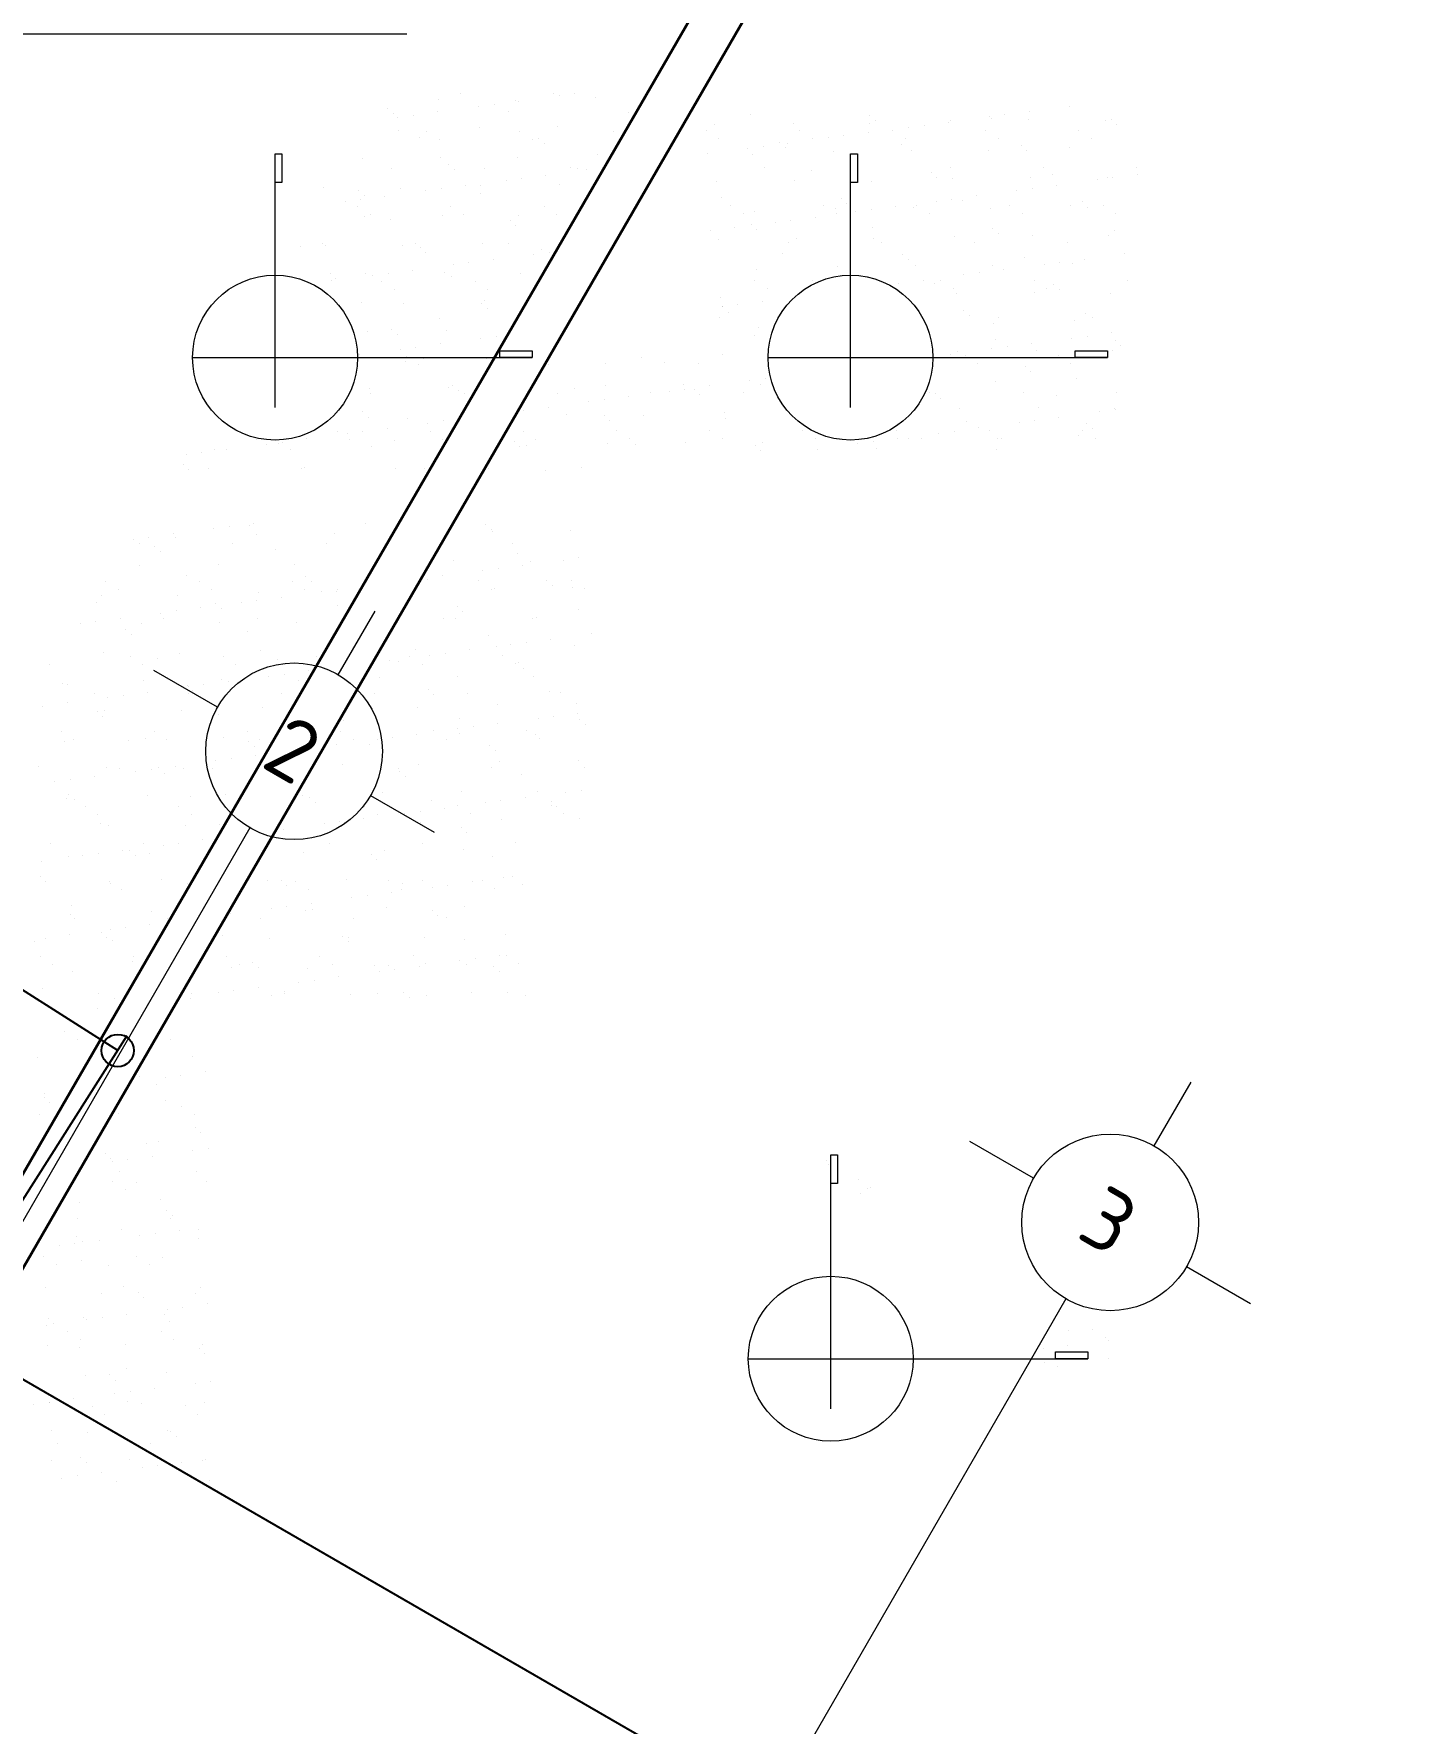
# Model space of a CAD drawing. Header units: millimetres. Extents: x 255 to 764, y 60 to 269.
# Drawn here: x 705.56 to 728.68, y 199.54 to 228.23 of the extents above; entities that cross this region are included whole.
import ezdxf
from ezdxf.enums import TextEntityAlignment as Align

# ---------------------------------------------------------------- set-up
doc = ezdxf.new("R2010")
doc.units = ezdxf.units.MM
doc.linetypes.add('ACAD_ISO10W100', pattern=[18, 12, -3, 0, -3])
for name, color, linetype, lineweight in [('ARBOLES A', 1, 'Continuous', 9), ('CANCHAS', 1, 'Continuous', 9), ('EJES', 2, 'ACAD_ISO10W100', 20), ('FACHADA 04', 3, 'Continuous', 30), ('mobiliario', 1, 'Continuous', 0)]:
    doc.layers.add(name, color=color, linetype=linetype, lineweight=lineweight)
doc.styles.add('style3', font='isocpeur.ttf')
doc.dimstyles.get("Standard").update_dxf_attribs({"dimtxt": 1.5, "dimasz": 0.25, "dimexe": 0.2, "dimexo": 0.25, "dimgap": 0.1, "dimtad": 0, "dimtih": 1, "dimtoh": 1, "dimdec": 4, "dimzin": 0, "dimdsep": 46, "dimtxsty": 'Standard', "dimblk": 'ORIGIN', "dimcen": 0.2, "dimclrd": 1, "dimclre": 2, "dimclrt": 3, "dimadec": 0, "dimazin": 0, "dimtfac": 1, "dimtdec": 4, "dimtofl": 0, "dimtmove": 0, "dimatfit": 3, "dimldrblk": 'ORIGIN', "dimfxl": 1, "dimtolj": 1, "dimtzin": 0, "dimarcsym": 0})

# ---------------------------------------------------------------- blocks, each defined once
blk = doc.blocks.new('_Origin')
at = {"color": 0, "linetype": 'ByBlock', "lineweight": -2}
blk.add_line((0, 0), (-1, 0), dxfattribs=at)
blk.add_circle((0, 0), 0.5, dxfattribs=at)
blk = doc.blocks.new('*D31')
at = {"layer": 'ARBOLES A', "color": 2, "lineweight": -2}
for p, q in [((723.119, 240.104), (712.91, 245.997)), ((704.646, 208.108), (694.438, 214.002))]:
    blk.add_line(p, q, dxfattribs=at)
at = {"layer": 'ARBOLES A', "color": 1, "lineweight": -2}
for p, q in [((712.895, 245.371), (704.367, 230.6)), ((694.973, 214.328), (703.501, 229.1))]:
    blk.add_line(p, q, dxfattribs=at)
at = {"layer": 'Defpoints', "color": 0}
for p in [(713.17, 245.847), (723.335, 239.979), (704.863, 207.983)]:
    blk.add_point(p, dxfattribs=at)
at = {"layer": 'ARBOLES A', "color": 1, "lineweight": -2, "xscale": 0.55, "yscale": 0.55, "zscale": 0.55}
for p, rotation in [((713.17, 245.847), 59.99999999999991), ((694.698, 213.852), 239.9999999999999)]:
    blk.add_blockref('_Origin', p, dxfattribs=dict(at, rotation=rotation))
at = {"layer": 'ARBOLES A', "color": 3, "insert": (703.934, 229.85), "char_height": 0.5, "attachment_point": 5}
blk.add_mtext('\\A1;37', dxfattribs=at)
blk = doc.blocks.new('*D13')
at = {"layer": 'ARBOLES A', "color": 2, "lineweight": -2}
for p, q in [((704.334, 206.268), (704.359, 206.311)), ((732.042, 190.259), (732.067, 190.302))]:
    blk.add_line(p, q, dxfattribs=at)
at = {"layer": 'ARBOLES A', "color": 1, "lineweight": -2}
for p, q in [((704.685, 205.776), (716.765, 198.797)), ((731.441, 190.318), (719.361, 197.297))]:
    blk.add_line(p, q, dxfattribs=at)
at = {"layer": 'Defpoints', "color": 0}
for p in [(704.209, 206.051), (731.917, 190.043), (731.917, 190.043)]:
    blk.add_point(p, dxfattribs=at)
at = {"layer": 'ARBOLES A', "color": 1, "lineweight": -2, "xscale": 0.55, "yscale": 0.55, "zscale": 0.55}
for p, rotation in [((704.209, 206.051), 149.9820950694856), ((731.917, 190.043), 329.9820950694855)]:
    blk.add_blockref('_Origin', p, dxfattribs=dict(at, rotation=rotation))
at = {"layer": 'ARBOLES A', "color": 3, "insert": (718.063, 198.047), "char_height": 0.5, "attachment_point": 5}
blk.add_mtext('\\A1;32.00', dxfattribs=at)
blk = doc.blocks.new('Boln')
at = {"color": 5}
for p, q in [((0, 1.7), (0, 2.2)), ((-0.6, 1.1), (-1.1, 1.1)), ((0.6, 1.1), (1.1, 1.1))]:
    blk.add_line(p, q, dxfattribs=at)
blk.add_line((0, 0.5), (0, 0))
blk.add_circle((0, 1.1), 0.6)
at = {"color": 9, "style": 'style3'}
blk.add_attdef('A', text='', height=0.42, dxfattribs=at).set_placement((-0.014, 0.896), align=Align.CENTER)
blk = doc.blocks.new('*D30')
at = {"layer": 'ARBOLES A', "color": 2, "lineweight": -2}
for p, q in [((695.203, 209.23), (699.546, 216.053)), ((702.802, 204.392), (707.145, 211.215))]:
    blk.add_line(p, q, dxfattribs=at)
at = {"layer": 'ARBOLES A', "color": 1, "lineweight": -2}
for p, q in [((699.849, 215.504), (702.059, 214.097)), ((706.52, 211.257), (704.309, 212.664))]:
    blk.add_line(p, q, dxfattribs=at)
at = {"layer": 'Defpoints', "color": 0}
for p in [(706.984, 210.962), (695.068, 209.019), (702.668, 204.182)]:
    blk.add_point(p, dxfattribs=at)
at = {"layer": 'ARBOLES A', "color": 1, "lineweight": -2, "xscale": 0.55, "yscale": 0.55, "zscale": 0.55}
for p, rotation in [((699.385, 215.799), 147.5187351987987), ((706.984, 210.962), 327.5187351987987)]:
    blk.add_blockref('_Origin', p, dxfattribs=dict(at, rotation=rotation))
at = {"layer": 'ARBOLES A', "color": 3, "insert": (703.184, 213.381), "char_height": 0.5, "attachment_point": 5}
blk.add_mtext('\\A1;9.01', dxfattribs=at)

msp = doc.modelspace()

# ---------------------------------------------------------------- linework, layer by layer
at = {"layer": 'ARBOLES A', "lineweight": 0}
for p, q in [((711.565, 226.96), (711.565, 226.96)), ((712.432, 227.108), (712.432, 227.108)), ((712.806, 227.216), (712.806, 227.216)), ((713.109, 226.994), (713.109, 226.994)), ((713.374, 227.029), (713.374, 227.029)), ((713.732, 227.102), (713.732, 227.102)), ((713.787, 227.083), (713.787, 227.083)), ((714.388, 227.219), (714.388, 227.219)), ((714.477, 227.174), (714.477, 227.174)), ((714.741, 227.209), (714.741, 227.209)), ((715.104, 227.151), (715.104, 227.151)), ((723.15, 227), (723.15, 227)), ((711.658, 226.874), (711.658, 226.874)), ((711.742, 226.814), (711.742, 226.814)), ((712.006, 226.849), (712.006, 226.849)), ((712.419, 226.903), (712.419, 226.903)), ((713.627, 226.915), (713.627, 226.915)), ((715.66, 226.898), (715.66, 226.898)), ((717.12, 226.692), (717.12, 226.692)), ((717.723, 226.853), (717.723, 226.853)), ((718.45, 226.709), (718.45, 226.709)), ((719.75, 226.703), (719.75, 226.703)), ((719.755, 226.835), (719.755, 226.835)), ((719.849, 226.75), (719.849, 226.75)), ((720.679, 226.675), (720.679, 226.675)), ((721.092, 226.73), (721.092, 226.73)), ((721.122, 226.752), (721.122, 226.752)), ((721.782, 226.82), (721.782, 226.82)), ((721.818, 226.791), (721.818, 226.791)), ((722.047, 226.855), (722.047, 226.855)), ((722.451, 226.769), (722.451, 226.769)), ((722.46, 226.91), (722.46, 226.91)), ((723.751, 226.763), (723.751, 226.763)), ((723.851, 226.773), (723.851, 226.773)), ((723.945, 226.687), (723.945, 226.687)), ((711.747, 226.582), (711.747, 226.582)), ((712.1, 226.469), (712.1, 226.469)), ((712.231, 226.571), (712.231, 226.571)), ((712.445, 226.435), (712.445, 226.435)), ((713.119, 226.632), (713.119, 226.632)), ((713.813, 226.574), (713.813, 226.574)), ((714.027, 226.438), (714.027, 226.438)), ((714.133, 226.452), (714.133, 226.452)), ((714.227, 226.366), (714.227, 226.366)), ((714.449, 226.649), (714.449, 226.649)), ((715.395, 226.577), (715.395, 226.577)), ((716.977, 226.58), (716.977, 226.58)), ((717.191, 226.443), (717.191, 226.443)), ((718.228, 226.39), (718.228, 226.39)), ((718.357, 226.369), (718.357, 226.369)), ((718.559, 226.583), (718.559, 226.583)), ((718.773, 226.446), (718.773, 226.446)), ((719.047, 226.46), (719.047, 226.46)), ((719.312, 226.495), (719.312, 226.495)), ((719.725, 226.55), (719.725, 226.55)), ((720.141, 226.586), (720.141, 226.586)), ((720.355, 226.449), (720.355, 226.449)), ((720.415, 226.64), (720.415, 226.64)), ((721.723, 226.589), (721.723, 226.589)), ((721.937, 226.452), (721.937, 226.452)), ((723.305, 226.591), (723.305, 226.591)), ((723.519, 226.455), (723.519, 226.455)), ((711.135, 226.112), (711.135, 226.112)), ((712.464, 226.129), (712.464, 226.129)), ((713.764, 226.123), (713.764, 226.123)), ((715.136, 226.172), (715.136, 226.172)), ((716.99, 226.189), (716.99, 226.189)), ((717.68, 226.28), (717.68, 226.28)), ((717.765, 226.183), (717.765, 226.183)), ((717.944, 226.315), (717.944, 226.315)), ((718.322, 226.304), (718.322, 226.304)), ((719.137, 226.233), (719.137, 226.233)), ((720.291, 226.345), (720.291, 226.345)), ((720.467, 226.249), (720.467, 226.249)), ((721.766, 226.243), (721.766, 226.243)), ((722.324, 226.327), (722.324, 226.327)), ((722.417, 226.241), (722.417, 226.241)), ((723.138, 226.293), (723.138, 226.293)), ((711.634, 225.941), (711.634, 225.941)), ((712.606, 226.006), (712.606, 226.006)), ((712.699, 225.92), (712.699, 225.92)), ((713.216, 225.944), (713.216, 225.944)), ((714.255, 225.829), (714.255, 225.829)), ((714.669, 225.961), (714.669, 225.961)), ((714.798, 225.946), (714.798, 225.946)), ((714.945, 225.92), (714.945, 225.92)), ((715.209, 225.955), (715.209, 225.955)), ((717.962, 225.952), (717.962, 225.952)), ((718.764, 225.899), (718.764, 225.899)), ((719.544, 225.955), (719.544, 225.955)), ((720.797, 225.881), (720.797, 225.881)), ((720.89, 225.796), (720.89, 225.796)), ((721.126, 225.958), (721.126, 225.958)), ((722.483, 225.79), (722.483, 225.79)), ((722.708, 225.961), (722.708, 225.961)), ((722.859, 225.836), (722.859, 225.836)), ((724.29, 225.964), (724.29, 225.964)), ((724.295, 225.836), (724.295, 225.836)), ((710.48, 225.61), (710.48, 225.61)), ((711.079, 225.56), (711.079, 225.56)), ((711.779, 225.603), (711.779, 225.603)), ((712.21, 225.56), (712.21, 225.56)), ((712.475, 225.595), (712.475, 225.595)), ((712.888, 225.649), (712.888, 225.649)), ((713.141, 225.515), (713.141, 225.515)), ((713.151, 225.653), (713.151, 225.653)), ((713.578, 225.74), (713.578, 225.74)), ((713.842, 225.775), (713.842, 225.775)), ((714.481, 225.67), (714.481, 225.67)), ((717.152, 225.713), (717.152, 225.713)), ((718.482, 225.73), (718.482, 225.73)), ((719.782, 225.724), (719.782, 225.724)), ((721.154, 225.773), (721.154, 225.773)), ((722.25, 225.567), (722.25, 225.567)), ((722.515, 225.602), (722.515, 225.602)), ((722.928, 225.656), (722.928, 225.656)), ((723.618, 225.747), (723.618, 225.747)), ((723.783, 225.784), (723.783, 225.784)), ((723.882, 225.782), (723.882, 225.782)), ((710.843, 225.38), (710.843, 225.38)), ((711.059, 225.296), (711.059, 225.296)), ((711.107, 225.415), (711.107, 225.415)), ((711.172, 225.474), (711.172, 225.474)), ((711.52, 225.469), (711.52, 225.469)), ((712.641, 225.299), (712.641, 225.299)), ((714.223, 225.302), (714.223, 225.302)), ((717.237, 225.453), (717.237, 225.453)), ((717.387, 225.308), (717.387, 225.308)), ((718.969, 225.311), (718.969, 225.311)), ((719.169, 225.254), (719.169, 225.254)), ((719.27, 225.436), (719.27, 225.436)), ((719.363, 225.35), (719.363, 225.35)), ((719.78, 225.242), (719.78, 225.242)), ((720.193, 225.296), (720.193, 225.296)), ((720.499, 225.271), (720.499, 225.271)), ((720.551, 225.314), (720.551, 225.314)), ((720.883, 225.387), (720.883, 225.387)), ((721.147, 225.422), (721.147, 225.422)), ((721.332, 225.391), (721.332, 225.391)), ((721.56, 225.476), (721.56, 225.476)), ((721.798, 225.264), (721.798, 225.264)), ((722.133, 225.317), (722.133, 225.317)), ((723.17, 225.314), (723.17, 225.314)), ((723.365, 225.373), (723.365, 225.373)), ((723.459, 225.287), (723.459, 225.287)), ((723.715, 225.319), (723.715, 225.319)), ((711.167, 225.133), (711.167, 225.133)), ((711.273, 225.16), (711.273, 225.16)), ((711.614, 225.07), (711.614, 225.07)), ((712.496, 225.15), (712.496, 225.15)), ((712.855, 225.163), (712.855, 225.163)), ((713.647, 225.052), (713.647, 225.052)), ((713.741, 224.966), (713.741, 224.966)), ((713.796, 225.144), (713.796, 225.144)), ((714.437, 225.166), (714.437, 225.166)), ((717.458, 224.936), (717.458, 224.936)), ((717.601, 225.171), (717.601, 225.171)), ((717.742, 224.99), (717.742, 224.99)), ((717.797, 225.204), (717.797, 225.204)), ((718.148, 225.027), (718.148, 225.027)), ((718.413, 225.061), (718.413, 225.061)), ((718.826, 225.116), (718.826, 225.116)), ((719.183, 225.174), (719.183, 225.174)), ((719.516, 225.207), (719.516, 225.207)), ((719.805, 224.945), (719.805, 224.945)), ((720.765, 225.177), (720.765, 225.177)), ((722.347, 225.18), (722.347, 225.18)), ((723.929, 225.183), (723.929, 225.183)), ((710.463, 224.666), (710.463, 224.666)), ((712.045, 224.669), (712.045, 224.669)), ((713.183, 224.674), (713.183, 224.674)), ((713.627, 224.671), (713.627, 224.671)), ((717.045, 224.881), (717.045, 224.881)), ((717.184, 224.734), (717.184, 224.734)), ((717.836, 224.904), (717.836, 224.904)), ((718.373, 224.68), (718.373, 224.68)), ((718.514, 224.751), (718.514, 224.751)), ((719.814, 224.745), (719.814, 224.745)), ((719.955, 224.683), (719.955, 224.683)), ((721.186, 224.794), (721.186, 224.794)), ((721.537, 224.686), (721.537, 224.686)), ((721.838, 224.927), (721.838, 224.927)), ((721.932, 224.841), (721.932, 224.841)), ((722.515, 224.811), (722.515, 224.811)), ((723.119, 224.689), (723.119, 224.689)), ((723.815, 224.805), (723.815, 224.805)), ((723.901, 224.882), (723.901, 224.882)), ((710.087, 224.624), (710.087, 224.624)), ((710.512, 224.631), (710.512, 224.631)), ((711.811, 224.625), (711.811, 224.625)), ((712.12, 224.606), (712.12, 224.606)), ((712.214, 224.52), (712.214, 224.52)), ((713.356, 224.396), (713.356, 224.396)), ((714.046, 224.487), (714.046, 224.487)), ((714.183, 224.561), (714.183, 224.561)), ((714.31, 224.521), (714.31, 224.521)), ((718.278, 224.499), (718.278, 224.499)), ((720.311, 224.481), (720.311, 224.481)), ((720.404, 224.396), (720.404, 224.396)), ((722.373, 224.437), (722.373, 224.437)), ((723.396, 224.402), (723.396, 224.402)), ((724.086, 224.493), (724.086, 224.493)), ((710.593, 224.16), (710.593, 224.16)), ((710.686, 224.075), (710.686, 224.075)), ((711.199, 224.155), (711.199, 224.155)), ((711.311, 224.127), (711.311, 224.127)), ((711.576, 224.161), (711.576, 224.161)), ((711.989, 224.216), (711.989, 224.216)), ((712.528, 224.172), (712.528, 224.172)), ((712.656, 224.115), (712.656, 224.115)), ((712.679, 224.307), (712.679, 224.307)), ((712.943, 224.341), (712.943, 224.341)), ((713.828, 224.165), (713.828, 224.165)), ((717.829, 224.225), (717.829, 224.225)), ((719.201, 224.275), (719.201, 224.275)), ((720.531, 224.292), (720.531, 224.292)), ((721.351, 224.133), (721.351, 224.133)), ((721.616, 224.168), (721.616, 224.168)), ((721.83, 224.286), (721.83, 224.286)), ((722.029, 224.222), (722.029, 224.222)), ((722.719, 224.313), (722.719, 224.313)), ((722.983, 224.348), (722.983, 224.348)), ((723.202, 224.335), (723.202, 224.335)), ((710.621, 224.036), (710.621, 224.036)), ((711.47, 224.024), (711.47, 224.024)), ((711.684, 223.888), (711.684, 223.888)), ((713.052, 224.027), (713.052, 224.027)), ((713.266, 223.891), (713.266, 223.891)), ((717.797, 224.036), (717.797, 224.036)), ((718.012, 223.899), (718.012, 223.899)), ((718.784, 224.036), (718.784, 224.036)), ((720.248, 223.988), (720.248, 223.988)), ((720.661, 224.042), (720.661, 224.042)), ((720.846, 223.991), (720.846, 223.991)), ((720.961, 224.042), (720.961, 224.042)), ((721.176, 223.905), (721.176, 223.905)), ((721.218, 223.816), (721.218, 223.816)), ((722.543, 224.044), (722.543, 224.044)), ((722.547, 223.833), (722.547, 223.833)), ((722.758, 223.908), (722.758, 223.908)), ((722.879, 223.973), (722.879, 223.973)), ((722.973, 223.887), (722.973, 223.887)), ((723.847, 223.826), (723.847, 223.826)), ((724.125, 224.047), (724.125, 224.047)), ((711.128, 223.67), (711.128, 223.67)), ((711.843, 223.646), (711.843, 223.646)), ((713.161, 223.652), (713.161, 223.652)), ((713.215, 223.695), (713.215, 223.695)), ((713.255, 223.566), (713.255, 223.566)), ((717.216, 223.755), (717.216, 223.755)), ((717.249, 223.593), (717.249, 223.593)), ((717.257, 223.59), (717.257, 223.59)), ((717.35, 223.504), (717.35, 223.504)), ((717.514, 223.628), (717.514, 223.628)), ((717.927, 223.682), (717.927, 223.682)), ((721.352, 223.527), (721.352, 223.527)), ((712.455, 223.397), (712.455, 223.397)), ((717.201, 223.405), (717.201, 223.405)), ((717.861, 223.247), (717.861, 223.247)), ((721.446, 223.442), (721.446, 223.442)), ((721.862, 223.307), (721.862, 223.307)), ((721.947, 223.414), (721.947, 223.414)), ((723.234, 223.356), (723.234, 223.356)), ((723.415, 223.482), (723.415, 223.482)), ((723.529, 223.417), (723.529, 223.417)), ((711.231, 223.176), (711.231, 223.176)), ((711.634, 223.206), (711.634, 223.206)), ((711.728, 223.12), (711.728, 223.12)), ((712.457, 222.962), (712.457, 222.962)), ((712.56, 223.193), (712.56, 223.193)), ((713.147, 223.053), (713.147, 223.053)), ((713.411, 223.088), (713.411, 223.088)), ((717.792, 223.099), (717.792, 223.099)), ((721.888, 223.037), (721.888, 223.037)), ((722.497, 222.969), (722.497, 222.969)), ((723.187, 223.059), (723.187, 223.059)), ((723.452, 223.094), (723.452, 223.094)), ((723.865, 223.149), (723.865, 223.149)), ((723.92, 223.019), (723.92, 223.019)), ((724.014, 222.933), (724.014, 222.933)), ((711.089, 222.782), (711.089, 222.782)), ((711.78, 222.873), (711.78, 222.873)), ((711.875, 222.667), (711.875, 222.667)), ((711.88, 222.752), (711.88, 222.752)), ((712.044, 222.908), (712.044, 222.908)), ((712.17, 222.715), (712.17, 222.715)), ((713.247, 222.716), (713.247, 222.716)), ((715.876, 222.727), (715.876, 222.727)), ((716.265, 222.653), (716.265, 222.653)), ((717.248, 222.777), (717.248, 222.777)), ((721.13, 222.789), (721.13, 222.789)), ((721.25, 222.837), (721.25, 222.837)), ((721.372, 222.769), (721.372, 222.769)), ((721.82, 222.879), (721.82, 222.879)), ((722.084, 222.914), (722.084, 222.914)), ((722.579, 222.854), (722.579, 222.854)), ((722.954, 222.772), (722.954, 222.772)), ((723.168, 222.636), (723.168, 222.636)), ((723.879, 222.847), (723.879, 222.847)), ((712.094, 222.616), (712.094, 222.616)), ((714.296, 222.612), (714.296, 222.612)), ((715.258, 222.621), (715.258, 222.621)), ((716.84, 222.624), (716.84, 222.624)), ((717.982, 222.374), (717.982, 222.374)), ((721.586, 222.633), (721.586, 222.633)), ((722.393, 222.573), (722.393, 222.573)), ((722.487, 222.487), (722.487, 222.487)), ((723.266, 222.377), (723.266, 222.377)), ((711.263, 222.197), (711.263, 222.197)), ((711.283, 222.122), (711.283, 222.122)), ((712.592, 222.214), (712.592, 222.214)), ((712.675, 222.252), (712.675, 222.252)), ((712.769, 222.166), (712.769, 222.166)), ((712.865, 222.124), (712.865, 222.124)), ((714.447, 222.127), (714.447, 222.127)), ((714.738, 222.207), (714.738, 222.207)), ((715.264, 222.257), (715.264, 222.257)), ((715.66, 222.069), (715.66, 222.069)), ((716.029, 222.13), (716.029, 222.13)), ((716.35, 222.159), (716.35, 222.159)), ((716.594, 222.274), (716.594, 222.274)), ((716.615, 222.194), (716.615, 222.194)), ((716.771, 222.19), (716.771, 222.19)), ((716.864, 222.104), (716.864, 222.104)), ((717.028, 222.249), (717.028, 222.249)), ((717.611, 222.133), (717.611, 222.133)), ((717.718, 222.339), (717.718, 222.339)), ((717.893, 222.268), (717.893, 222.268)), ((720.775, 222.139), (720.775, 222.139)), ((720.866, 222.127), (720.866, 222.127)), ((721.894, 222.328), (721.894, 222.328)), ((722.357, 222.142), (722.357, 222.142)), ((722.929, 222.082), (722.929, 222.082)), ((723.939, 222.145), (723.939, 222.145)), ((711.148, 221.806), (711.148, 221.806)), ((713.88, 221.834), (713.88, 221.834)), ((714.293, 221.889), (714.293, 221.889)), ((714.983, 221.979), (714.983, 221.979)), ((715.247, 222.014), (715.247, 222.014)), ((717.28, 221.798), (717.28, 221.798)), ((720.96, 222.042), (720.96, 222.042)), ((721.282, 221.858), (721.282, 221.858)), ((722.612, 221.875), (722.612, 221.875)), ((723.656, 221.806), (723.656, 221.806)), ((723.911, 221.869), (723.911, 221.869)), ((723.92, 221.841), (723.92, 221.841)), ((710.608, 221.694), (710.608, 221.694)), ((711.242, 221.72), (711.242, 221.72)), ((711.558, 221.528), (711.558, 221.528)), ((711.907, 221.688), (711.907, 221.688)), ((712.248, 221.619), (712.248, 221.619)), ((712.512, 221.654), (712.512, 221.654)), ((714.609, 221.755), (714.609, 221.755)), ((715.244, 221.744), (715.244, 221.744)), ((715.337, 221.658), (715.337, 221.658)), ((715.454, 221.486), (715.454, 221.486)), ((715.908, 221.748), (715.908, 221.748)), ((717.036, 221.489), (717.036, 221.489)), ((717.306, 221.699), (717.306, 221.699)), ((718.618, 221.492), (718.618, 221.492)), ((720.2, 221.495), (720.2, 221.495)), ((721.402, 221.637), (721.402, 221.637)), ((721.598, 221.535), (721.598, 221.535)), ((721.782, 221.497), (721.782, 221.497)), ((722.288, 221.626), (722.288, 221.626)), ((722.553, 221.661), (722.553, 221.661)), ((722.966, 221.715), (722.966, 221.715)), ((723.364, 221.5), (723.364, 221.5)), ((723.434, 221.619), (723.434, 221.619)), ((723.528, 221.533), (723.528, 221.533)), ((709.34, 221.338), (709.34, 221.338)), ((709.513, 221.259), (709.513, 221.259)), ((709.715, 221.275), (709.715, 221.275)), ((709.777, 221.294), (709.777, 221.294)), ((710.19, 221.348), (710.19, 221.348)), ((710.708, 221.477), (710.708, 221.477)), ((710.88, 221.439), (710.88, 221.439)), ((710.922, 221.341), (710.922, 221.341)), ((711.145, 221.474), (711.145, 221.474)), ((711.295, 221.218), (711.295, 221.218)), ((711.684, 221.315), (711.684, 221.315)), ((712.29, 221.48), (712.29, 221.48)), ((712.504, 221.344), (712.504, 221.344)), ((713.716, 221.298), (713.716, 221.298)), ((713.81, 221.212), (713.81, 221.212)), ((713.872, 221.483), (713.872, 221.483)), ((713.924, 221.229), (713.924, 221.229)), ((714.086, 221.347), (714.086, 221.347)), ((715.296, 221.278), (715.296, 221.278)), ((715.668, 221.349), (715.668, 221.349)), ((715.779, 221.253), (715.779, 221.253)), ((716.626, 221.295), (716.626, 221.295)), ((717.25, 221.352), (717.25, 221.352)), ((717.812, 221.236), (717.812, 221.236)), ((717.925, 221.289), (717.925, 221.289)), ((718.832, 221.355), (718.832, 221.355)), ((719.553, 221.266), (719.553, 221.266)), ((719.818, 221.301), (719.818, 221.301)), ((720.231, 221.355), (720.231, 221.355)), ((720.414, 221.358), (720.414, 221.358)), ((720.627, 221.355), (720.627, 221.355)), ((720.921, 221.446), (720.921, 221.446)), ((721.185, 221.481), (721.185, 221.481)), ((721.926, 221.349), (721.926, 221.349)), ((721.996, 221.361), (721.996, 221.361)), ((723.298, 221.399), (723.298, 221.399)), ((723.578, 221.364), (723.578, 221.364)), ((708.094, 220.915), (708.094, 220.915)), ((708.146, 221.079), (708.146, 221.079)), ((708.41, 221.114), (708.41, 221.114)), ((708.623, 221.175), (708.623, 221.175)), ((708.823, 221.168), (708.823, 221.168)), ((709.922, 221.169), (709.922, 221.169)), ((717.906, 221.15), (717.906, 221.15)), ((718.863, 221.175), (718.863, 221.175)), ((719.875, 221.191), (719.875, 221.191)), ((721.907, 221.173), (721.907, 221.173)), ((708.188, 220.829), (708.188, 220.829)), ((708.53, 220.844), (708.53, 220.844)), ((710.112, 220.847), (710.112, 220.847)), ((710.157, 220.87), (710.157, 220.87)), ((711.694, 220.849), (711.694, 220.849)), ((712.189, 220.852), (712.189, 220.852)), ((713.275, 220.852), (713.275, 220.852)), ((714.252, 220.807), (714.252, 220.807)), ((714.857, 220.855), (714.857, 220.855)), ((708.614, 219.826), (708.614, 219.826)), ((708.878, 219.86), (708.878, 219.86)), ((709.229, 219.875), (709.229, 219.875)), ((709.291, 219.915), (709.291, 219.915)), ((711.198, 219.916), (711.198, 219.916)), ((713.231, 219.898), (713.231, 219.898)), ((713.324, 219.812), (713.324, 219.812)), ((713.343, 219.78), (713.343, 219.78)), ((714.673, 219.797), (714.673, 219.797)), ((707.247, 219.646), (707.247, 219.646)), ((707.358, 219.569), (707.358, 219.569)), ((707.511, 219.68), (707.511, 219.68)), ((707.608, 219.515), (707.608, 219.515)), ((707.924, 219.735), (707.924, 219.735)), ((707.97, 219.67), (707.97, 219.67)), ((708.94, 219.572), (708.94, 219.572)), ((709.342, 219.72), (709.342, 219.72)), ((710.522, 219.575), (710.522, 219.575)), ((710.672, 219.737), (710.672, 219.737)), ((713.686, 219.58), (713.686, 219.58)), ((707.357, 219.2), (707.357, 219.2)), ((707.702, 219.429), (707.702, 219.429)), ((708.687, 219.217), (708.687, 219.217)), ((709.671, 219.47), (709.671, 219.47)), ((709.986, 219.211), (709.986, 219.211)), ((711.359, 219.26), (711.359, 219.26)), ((712.688, 219.277), (712.688, 219.277)), ((713.766, 219.407), (713.766, 219.407)), ((713.862, 219.201), (713.862, 219.201)), ((713.988, 219.271), (713.988, 219.271)), ((714.552, 219.292), (714.552, 219.292)), ((714.816, 219.327), (714.816, 219.327)), ((706.783, 218.924), (706.783, 218.924)), ((708.144, 219.024), (708.144, 219.024)), ((708.365, 218.927), (708.365, 218.927)), ((709.947, 218.93), (709.947, 218.93)), ((710.176, 219.006), (710.176, 219.006)), ((710.27, 218.921), (710.27, 218.921)), ((712.239, 218.961), (712.239, 218.961)), ((712.495, 219.021), (712.495, 219.021)), ((713.111, 218.936), (713.111, 218.936)), ((713.185, 219.112), (713.185, 219.112)), ((713.449, 219.147), (713.449, 219.147)), ((714.272, 218.944), (714.272, 218.944)), ((714.693, 218.939), (714.693, 218.939)), ((706.702, 218.698), (706.702, 218.698)), ((706.997, 218.788), (706.997, 218.788)), ((708.002, 218.691), (708.002, 218.691)), ((708.579, 218.791), (708.579, 218.791)), ((709.374, 218.741), (709.374, 218.741)), ((709.76, 218.661), (709.76, 218.661)), ((710.161, 218.794), (710.161, 218.794)), ((710.45, 218.752), (710.45, 218.752)), ((710.704, 218.758), (710.704, 218.758)), ((710.714, 218.787), (710.714, 218.787)), ((711.127, 218.841), (711.127, 218.841)), ((713.325, 218.799), (713.325, 218.799)), ((713.375, 218.801), (713.375, 218.801)), ((714.365, 218.858), (714.365, 218.858)), ((714.705, 218.818), (714.705, 218.818)), ((714.907, 218.802), (714.907, 218.802)), ((706.616, 218.578), (706.616, 218.578)), ((707.715, 218.392), (707.715, 218.392)), ((707.979, 218.427), (707.979, 218.427)), ((708.392, 218.481), (708.392, 218.481)), ((708.649, 218.561), (708.649, 218.561)), ((708.743, 218.475), (708.743, 218.475)), ((709.082, 218.572), (709.082, 218.572)), ((709.347, 218.607), (709.347, 218.607)), ((710.712, 218.516), (710.712, 218.516)), ((712.745, 218.498), (712.745, 218.498)), ((712.838, 218.412), (712.838, 218.412)), ((714.807, 218.453), (714.807, 218.453)), ((706.348, 218.212), (706.348, 218.212)), ((706.612, 218.247), (706.612, 218.247)), ((707.025, 218.301), (707.025, 218.301)), ((707.122, 218.115), (707.122, 218.115)), ((707.389, 218.221), (707.389, 218.221)), ((707.768, 218.297), (707.768, 218.297)), ((708.719, 218.238), (708.719, 218.238)), ((709.185, 218.07), (709.185, 218.07)), ((709.35, 218.3), (709.35, 218.3)), ((710.018, 218.232), (710.018, 218.232)), ((712.514, 218.305), (712.514, 218.305)), ((712.72, 218.299), (712.72, 218.299)), ((714.02, 218.292), (714.02, 218.292)), ((714.096, 218.308), (714.096, 218.308)), ((707.216, 218.029), (707.216, 218.029)), ((709.406, 217.762), (709.406, 217.762)), ((712.035, 217.773), (712.035, 217.773)), ((712.963, 217.768), (712.963, 217.768)), ((713.28, 218.007), (713.28, 218.007)), ((713.407, 217.822), (713.407, 217.822)), ((713.653, 217.858), (713.653, 217.858)), ((713.917, 217.893), (713.917, 217.893)), ((714.33, 217.948), (714.33, 217.948)), ((714.737, 217.839), (714.737, 217.839)), ((715.02, 218.038), (715.02, 218.038)), ((705.825, 217.513), (705.825, 217.513)), ((706.734, 217.719), (706.734, 217.719)), ((707.193, 217.652), (707.193, 217.652)), ((707.407, 217.516), (707.407, 217.516)), ((707.658, 217.624), (707.658, 217.624)), ((708.034, 217.713), (708.034, 217.713)), ((708.775, 217.655), (708.775, 217.655)), ((708.989, 217.519), (708.989, 217.519)), ((709.69, 217.606), (709.69, 217.606)), ((709.784, 217.521), (709.784, 217.521)), ((710.357, 217.658), (710.357, 217.658)), ((711.596, 217.588), (711.596, 217.588)), ((711.753, 217.561), (711.753, 217.561)), ((711.939, 217.661), (711.939, 217.661)), ((712.153, 217.525), (712.153, 217.525)), ((712.286, 217.678), (712.286, 217.678)), ((712.55, 217.713), (712.55, 217.713)), ((713.521, 217.664), (713.521, 217.664)), ((713.735, 217.527), (713.735, 217.527)), ((713.786, 217.544), (713.786, 217.544)), ((706.049, 217.193), (706.049, 217.193)), ((707.421, 217.243), (707.421, 217.243)), ((708.751, 217.26), (708.751, 217.26)), ((708.861, 217.228), (708.861, 217.228)), ((709.551, 217.318), (709.551, 217.318)), ((709.815, 217.353), (709.815, 217.353)), ((710.05, 217.253), (710.05, 217.253)), ((710.228, 217.408), (710.228, 217.408)), ((711.423, 217.303), (711.423, 217.303)), ((712.752, 217.32), (712.752, 217.32)), ((713.879, 217.458), (713.879, 217.458)), ((714.052, 217.313), (714.052, 217.313)), ((706.131, 217.178), (706.131, 217.178)), ((706.596, 217.022), (706.596, 217.022)), ((706.816, 216.958), (706.816, 216.958)), ((707.08, 216.993), (707.08, 216.993)), ((707.493, 217.047), (707.493, 217.047)), ((708.163, 217.161), (708.163, 217.161)), ((708.178, 217.025), (708.178, 217.025)), ((708.183, 217.138), (708.183, 217.138)), ((708.257, 217.075), (708.257, 217.075)), ((708.448, 217.173), (708.448, 217.173)), ((709.76, 217.027), (709.76, 217.027)), ((711.342, 217.03), (711.342, 217.03)), ((712.259, 217.098), (712.259, 217.098)), ((712.352, 217.012), (712.352, 217.012)), ((712.924, 217.033), (712.924, 217.033)), ((714.321, 217.053), (714.321, 217.053)), ((714.506, 217.036), (714.506, 217.036)), ((705.713, 216.813), (705.713, 216.813)), ((706.126, 216.867), (706.126, 216.867)), ((706.636, 216.715), (706.636, 216.715)), ((706.73, 216.629), (706.73, 216.629)), ((706.766, 216.74), (706.766, 216.74)), ((708.066, 216.734), (708.066, 216.734)), ((708.699, 216.67), (708.699, 216.67)), ((709.438, 216.783), (709.438, 216.783)), ((712.067, 216.794), (712.067, 216.794)), ((713.439, 216.843), (713.439, 216.843)), ((714.386, 216.64), (714.386, 216.64)), ((714.769, 216.86), (714.769, 216.86)), ((714.799, 216.694), (714.799, 216.694)), ((706.021, 216.377), (706.021, 216.377)), ((707.603, 216.38), (707.603, 216.38)), ((709.185, 216.383), (709.185, 216.383)), ((710.767, 216.386), (710.767, 216.386)), ((710.825, 216.567), (710.825, 216.567)), ((711.455, 216.324), (711.455, 216.324)), ((712.064, 216.334), (712.064, 216.334)), ((712.349, 216.389), (712.349, 216.389)), ((712.754, 216.425), (712.754, 216.425)), ((712.784, 216.341), (712.784, 216.341)), ((712.794, 216.607), (712.794, 216.607)), ((713.018, 216.46), (713.018, 216.46)), ((713.431, 216.514), (713.431, 216.514)), ((713.931, 216.392), (713.931, 216.392)), ((714.084, 216.335), (714.084, 216.335)), ((714.121, 216.605), (714.121, 216.605)), ((714.827, 216.59), (714.827, 216.59)), ((714.921, 216.504), (714.921, 216.504)), ((706.081, 216.214), (706.081, 216.214)), ((706.235, 216.241), (706.235, 216.241)), ((707.172, 216.224), (707.172, 216.224)), ((707.453, 216.264), (707.453, 216.264)), ((707.817, 216.244), (707.817, 216.244)), ((708.783, 216.281), (708.783, 216.281)), ((709.205, 216.206), (709.205, 216.206)), ((709.298, 216.121), (709.298, 216.121)), ((709.399, 216.247), (709.399, 216.247)), ((710.697, 216.154), (710.697, 216.154)), ((710.981, 216.25), (710.981, 216.25)), ((711.267, 216.162), (711.267, 216.162)), ((711.387, 216.245), (711.387, 216.245)), ((711.651, 216.28), (711.651, 216.28)), ((712.563, 216.252), (712.563, 216.252)), ((713.3, 216.144), (713.3, 216.144)), ((713.394, 216.058), (713.394, 216.058)), ((714.145, 216.255), (714.145, 216.255)), ((705.645, 215.778), (705.645, 215.778)), ((706.798, 215.761), (706.798, 215.761)), ((707.007, 215.75), (707.007, 215.75)), ((707.677, 215.761), (707.677, 215.761)), ((707.962, 215.794), (707.962, 215.794)), ((708.098, 215.755), (708.098, 215.755)), ((708.589, 215.753), (708.589, 215.753)), ((708.652, 215.885), (708.652, 215.885)), ((708.916, 215.92), (708.916, 215.92)), ((709.329, 215.974), (709.329, 215.974)), ((710.8, 215.821), (710.8, 215.821)), ((711.753, 215.758), (711.753, 215.758)), ((712.099, 215.815), (712.099, 215.815)), ((713.335, 215.761), (713.335, 215.761)), ((713.471, 215.865), (713.471, 215.865)), ((714.801, 215.882), (714.801, 215.882)), ((714.917, 215.764), (714.917, 215.764)), ((705.917, 215.525), (705.917, 215.525)), ((706.181, 215.559), (706.181, 215.559)), ((706.594, 215.614), (706.594, 215.614)), ((707.284, 215.705), (707.284, 215.705)), ((707.549, 215.739), (707.549, 215.739)), ((707.771, 215.675), (707.771, 215.675)), ((711.773, 215.698), (711.773, 215.698)), ((711.866, 215.612), (711.866, 215.612)), ((713.836, 215.653), (713.836, 215.653)), ((706.113, 215.236), (706.113, 215.236)), ((706.15, 215.315), (706.15, 215.315)), ((706.244, 215.229), (706.244, 215.229)), ((707.485, 215.285), (707.485, 215.285)), ((708.213, 215.27), (708.213, 215.27)), ((708.815, 215.302), (708.815, 215.302)), ((710.114, 215.296), (710.114, 215.296)), ((710.246, 215.252), (710.246, 215.252)), ((711.487, 215.345), (711.487, 215.345)), ((712.308, 215.207), (712.308, 215.207)), ((712.816, 215.362), (712.816, 215.362)), ((713.487, 215.206), (713.487, 215.206)), ((713.9, 215.26), (713.9, 215.26)), ((714.116, 215.356), (714.116, 215.356)), ((714.341, 215.19), (714.341, 215.19)), ((714.59, 215.351), (714.59, 215.351)), ((714.854, 215.386), (714.854, 215.386)), ((706.432, 215.105), (706.432, 215.105)), ((706.646, 214.969), (706.646, 214.969)), ((708.014, 215.108), (708.014, 215.108)), ((708.228, 214.972), (708.228, 214.972)), ((710.339, 215.167), (710.339, 215.167)), ((711.165, 214.9), (711.165, 214.9)), ((711.177, 215.114), (711.177, 215.114)), ((711.392, 214.977), (711.392, 214.977)), ((711.855, 214.991), (711.855, 214.991)), ((712.119, 215.026), (712.119, 215.026)), ((712.532, 215.08), (712.532, 215.08)), ((712.759, 215.117), (712.759, 215.117)), ((712.974, 214.98), (712.974, 214.98)), ((713.222, 215.171), (713.222, 215.171)), ((714.341, 215.12), (714.341, 215.12)), ((714.435, 215.104), (714.435, 215.104)), ((714.556, 214.983), (714.556, 214.983)), ((714.833, 214.903), (714.833, 214.903)), ((706.686, 214.824), (706.686, 214.824)), ((706.83, 214.782), (706.83, 214.782)), ((708.13, 214.776), (708.13, 214.776)), ((708.719, 214.807), (708.719, 214.807)), ((709.797, 214.72), (709.797, 214.72)), ((710.487, 214.811), (710.487, 214.811)), ((710.752, 214.846), (710.752, 214.846)), ((710.781, 214.762), (710.781, 214.762)), ((710.832, 214.843), (710.832, 214.843)), ((712.131, 214.836), (712.131, 214.836)), ((712.814, 214.744), (712.814, 214.744)), ((712.908, 214.658), (712.908, 214.658)), ((713.503, 214.886), (713.503, 214.886)), ((705.835, 214.475), (705.835, 214.475)), ((707.063, 214.36), (707.063, 214.36)), ((707.192, 214.361), (707.192, 214.361)), ((707.417, 214.478), (707.417, 214.478)), ((707.753, 214.451), (707.753, 214.451)), ((708.017, 214.486), (708.017, 214.486)), ((708.43, 214.54), (708.43, 214.54)), ((710.146, 214.317), (710.146, 214.317)), ((710.581, 214.483), (710.581, 214.483)), ((711.519, 214.366), (711.519, 214.366)), ((712.163, 214.486), (712.163, 214.486)), ((712.848, 214.383), (712.848, 214.383)), ((713.745, 214.489), (713.745, 214.489)), ((705.695, 214.18), (705.695, 214.18)), ((706.145, 214.257), (706.145, 214.257)), ((706.385, 214.271), (706.385, 214.271)), ((706.65, 214.306), (706.65, 214.306)), ((707.285, 214.275), (707.285, 214.275)), ((707.517, 214.306), (707.517, 214.306)), ((711.287, 214.298), (711.287, 214.298)), ((711.381, 214.212), (711.381, 214.212)), ((713.35, 214.253), (713.35, 214.253)), ((705.664, 213.915), (705.664, 213.915)), ((705.758, 213.829), (705.758, 213.829)), ((706.842, 213.833), (706.842, 213.833)), ((706.862, 213.804), (706.862, 213.804)), ((707.727, 213.87), (707.727, 213.87)), ((708.162, 213.797), (708.162, 213.797)), ((709.534, 213.847), (709.534, 213.847)), ((709.76, 213.852), (709.76, 213.852)), ((709.853, 213.767), (709.853, 213.767)), ((710.006, 213.839), (710.006, 213.839)), ((710.864, 213.864), (710.864, 213.864)), ((711.588, 213.842), (711.588, 213.842)), ((711.823, 213.807), (711.823, 213.807)), ((712.163, 213.858), (712.163, 213.858)), ((712.588, 213.772), (712.588, 213.772)), ((713.001, 213.827), (713.001, 213.827)), ((713.17, 213.845), (713.17, 213.845)), ((713.535, 213.907), (713.535, 213.907)), ((713.691, 213.918), (713.691, 213.918)), ((713.855, 213.79), (713.855, 213.79)), ((707.056, 213.697), (707.056, 213.697)), ((710.22, 213.703), (710.22, 213.703)), ((710.266, 213.467), (710.266, 213.467)), ((710.956, 213.557), (710.956, 213.557)), ((711.22, 213.592), (711.22, 213.592)), ((711.633, 213.647), (711.633, 213.647)), ((711.802, 213.705), (711.802, 213.705)), ((712.323, 213.737), (712.323, 213.737)), ((713.384, 213.708), (713.384, 213.708)), ((706.177, 213.278), (706.177, 213.278)), ((706.2, 213.424), (706.2, 213.424)), ((706.245, 213.203), (706.245, 213.203)), ((707.549, 213.327), (707.549, 213.327)), ((707.827, 213.205), (707.827, 213.205)), ((708.898, 213.287), (708.898, 213.287)), ((709.409, 213.208), (709.409, 213.208)), ((709.588, 213.377), (709.588, 213.377)), ((709.853, 213.412), (709.853, 213.412)), ((710.178, 213.338), (710.178, 213.338)), ((710.295, 213.362), (710.295, 213.362)), ((710.991, 213.211), (710.991, 213.211)), ((711.551, 213.387), (711.551, 213.387)), ((712.328, 213.344), (712.328, 213.344)), ((712.422, 213.258), (712.422, 213.258)), ((712.573, 213.214), (712.573, 213.214)), ((712.88, 213.404), (712.88, 213.404)), ((706.164, 212.927), (706.164, 212.927)), ((706.706, 212.961), (706.706, 212.961)), ((706.854, 213.017), (706.854, 213.017)), ((707.118, 213.052), (707.118, 213.052)), ((707.531, 213.107), (707.531, 213.107)), ((708.768, 212.916), (708.768, 212.916)), ((710.801, 212.898), (710.801, 212.898)), ((710.896, 212.885), (710.896, 212.885)), ((713.567, 212.928), (713.567, 212.928)), ((705.565, 212.808), (705.565, 212.808)), ((705.751, 212.872), (705.751, 212.872)), ((706.799, 212.875), (706.799, 212.875)), ((706.894, 212.825), (706.894, 212.825)), ((709.566, 212.868), (709.566, 212.868)), ((710.895, 212.813), (710.895, 212.813)), ((712.195, 212.879), (712.195, 212.879)), ((712.864, 212.853), (712.864, 212.853)), ((705.67, 212.558), (705.67, 212.558)), ((705.884, 212.422), (705.884, 212.422)), ((707.241, 212.47), (707.241, 212.47)), ((707.252, 212.561), (707.252, 212.561)), ((708.834, 212.564), (708.834, 212.564)), ((708.911, 212.365), (708.911, 212.365)), ((709.048, 212.428), (709.048, 212.428)), ((709.274, 212.452), (709.274, 212.452)), ((709.368, 212.367), (709.368, 212.367)), ((710.21, 212.359), (710.21, 212.359)), ((710.416, 212.567), (710.416, 212.567)), ((710.63, 212.43), (710.63, 212.43)), ((711.337, 212.408), (711.337, 212.408)), ((711.583, 212.409), (711.583, 212.409)), ((711.689, 212.339), (711.689, 212.339)), ((711.998, 212.57), (711.998, 212.57)), ((712.102, 212.393), (712.102, 212.393)), ((712.212, 212.433), (712.212, 212.433)), ((712.792, 212.484), (712.792, 212.484)), ((712.912, 212.426), (712.912, 212.426)), ((713.056, 212.519), (713.056, 212.519)), ((713.369, 212.39), (713.369, 212.39)), ((713.469, 212.573), (713.469, 212.573)), ((713.58, 212.573), (713.58, 212.573)), ((713.794, 212.436), (713.794, 212.436)), ((705.714, 212.024), (705.714, 212.024)), ((706.209, 212.299), (706.209, 212.299)), ((709.367, 212.033), (709.367, 212.033)), ((710.057, 212.124), (710.057, 212.124)), ((710.321, 212.159), (710.321, 212.159)), ((710.734, 212.213), (710.734, 212.213)), ((711.424, 212.304), (711.424, 212.304)), ((713.463, 212.304), (713.463, 212.304)), ((705.597, 211.829), (705.597, 211.829)), ((706.656, 211.931), (706.656, 211.931)), ((706.926, 211.846), (706.926, 211.846)), ((708.226, 211.84), (708.226, 211.84)), ((708.237, 211.933), (708.237, 211.933)), ((708.689, 211.944), (708.689, 211.944)), ((708.954, 211.979), (708.954, 211.979)), ((709.598, 211.889), (709.598, 211.889)), ((709.81, 211.962), (709.81, 211.962)), ((709.819, 211.936), (709.819, 211.936)), ((710.928, 211.906), (710.928, 211.906)), ((711.401, 211.939), (711.401, 211.939)), ((711.842, 211.944), (711.842, 211.944)), ((711.936, 211.858), (711.936, 211.858)), ((712.227, 211.9), (712.227, 211.9)), ((712.983, 211.942), (712.983, 211.942)), ((713.599, 211.949), (713.599, 211.949)), ((713.905, 211.899), (713.905, 211.899)), ((706.632, 211.673), (706.632, 211.673)), ((706.08, 211.286), (706.08, 211.286)), ((706.295, 211.15), (706.295, 211.15)), ((707.877, 211.153), (707.877, 211.153)), ((705.629, 210.85), (705.629, 210.85)), ((708.258, 210.861), (708.258, 210.861)), ((708.468, 210.599), (708.468, 210.599)), ((707.355, 210.521), (707.355, 210.521)), ((707.645, 210.391), (707.645, 210.391)), ((707.79, 210.51), (707.79, 210.51)), ((708.055, 210.545), (708.055, 210.545)), ((705.733, 210.239), (705.733, 210.239)), ((705.734, 210.161), (705.734, 210.161)), ((705.827, 210.075), (705.827, 210.075)), ((707.797, 210.116), (707.797, 210.116)), ((708.073, 210.017), (708.073, 210.017)), ((705.661, 209.871), (705.661, 209.871)), ((706.99, 209.888), (706.99, 209.888)), ((708.287, 209.881), (708.287, 209.881)), ((708.29, 209.882), (708.29, 209.882)), ((708.302, 209.653), (708.302, 209.653)), ((708.396, 209.567), (708.396, 209.567)), ((706.775, 209.207), (706.775, 209.207)), ((707.476, 209.386), (707.476, 209.386)), ((707.569, 209.166), (707.569, 209.166)), ((707.677, 209.412), (707.677, 209.412)), ((708.259, 209.257), (708.259, 209.257)), ((708.523, 209.291), (708.523, 209.291)), ((706.869, 209.121), (706.869, 209.121)), ((706.891, 209.076), (706.891, 209.076)), ((707.022, 208.909), (707.022, 208.909)), ((707.156, 209.111), (707.156, 209.111)), ((708.322, 208.903), (708.322, 208.903)), ((719.026, 209.09), (719.026, 209.09)), ((719.061, 209.02), (719.061, 209.02)), ((706.901, 208.742), (706.901, 208.742)), ((707.115, 208.606), (707.115, 208.606)), ((707.311, 208.716), (707.311, 208.716)), ((708.483, 208.745), (708.483, 208.745)), ((719.557, 208.765), (719.557, 208.765)), ((719.713, 208.614), (719.713, 208.614)), ((719.771, 208.629), (719.771, 208.629)), ((706.337, 208.384), (706.337, 208.384)), ((707.709, 208.433), (707.709, 208.433)), ((719.597, 208.529), (719.597, 208.529)), ((706.304, 208.111), (706.304, 208.111)), ((707.816, 208.253), (707.816, 208.253)), ((707.886, 208.114), (707.886, 208.114)), ((707.91, 208.167), (707.91, 208.167)), ((706.289, 207.807), (706.289, 207.807)), ((706.383, 207.721), (706.383, 207.721)), ((706.67, 207.732), (706.67, 207.732)), ((707.054, 207.931), (707.054, 207.931)), ((707.36, 207.823), (707.36, 207.823)), ((707.624, 207.858), (707.624, 207.858)), ((708.037, 207.912), (708.037, 207.912)), ((708.352, 207.762), (708.352, 207.762)), ((708.354, 207.924), (708.354, 207.924)), ((705.729, 207.467), (705.729, 207.467)), ((705.992, 207.643), (705.992, 207.643)), ((706.257, 207.678), (706.257, 207.678)), ((707.311, 207.47), (707.311, 207.47)), ((707.741, 207.454), (707.741, 207.454)), ((705.943, 207.331), (705.943, 207.331)), ((706.369, 207.405), (706.369, 207.405)), ((706.825, 207.316), (706.825, 207.316)), ((707.525, 207.334), (707.525, 207.334)), ((705.757, 206.935), (705.757, 206.935)), ((707.086, 206.952), (707.086, 206.952)), ((708.386, 206.946), (708.386, 206.946)), ((706.715, 206.839), (706.715, 206.839)), ((707.33, 206.853), (707.33, 206.853)), ((707.424, 206.767), (707.424, 206.767)), ((707.828, 206.569), (707.828, 206.569)), ((708.092, 206.604), (708.092, 206.604)), ((708.297, 206.842), (708.297, 206.842)), ((708.505, 206.658), (708.505, 206.658)), ((705.771, 206.298), (705.771, 206.298)), ((705.803, 206.407), (705.803, 206.407)), ((705.897, 206.321), (705.897, 206.321)), ((706.401, 206.426), (706.401, 206.426)), ((706.461, 206.389), (706.461, 206.389)), ((706.725, 206.424), (706.725, 206.424)), ((707.138, 206.478), (707.138, 206.478)), ((707.773, 206.476), (707.773, 206.476)), ((707.866, 206.362), (707.866, 206.362)), ((706.139, 206.195), (706.139, 206.195)), ((706.354, 206.059), (706.354, 206.059)), ((707.721, 206.198), (707.721, 206.198)), ((707.936, 206.061), (707.936, 206.061)), ((723.124, 206.214), (723.124, 206.214)), ((723.541, 206.227), (723.541, 206.227)), ((723.756, 206.09), (723.756, 206.09)), ((723.806, 206.042), (723.806, 206.042)), ((705.789, 205.956), (705.789, 205.956)), ((706.339, 205.916), (706.339, 205.916)), ((707.118, 205.973), (707.118, 205.973)), ((708.372, 205.899), (708.372, 205.899)), ((708.418, 205.967), (708.418, 205.967)), ((708.465, 205.813), (708.465, 205.813)), ((722.703, 205.897), (722.703, 205.897)), ((723.116, 205.951), (723.116, 205.951)), ((723.81, 205.737), (723.81, 205.737)), ((706.433, 205.447), (706.433, 205.447)), ((706.844, 205.453), (706.844, 205.453)), ((707.125, 205.567), (707.125, 205.567)), ((707.805, 205.497), (707.805, 205.497)), ((722.721, 205.666), (722.721, 205.666)), ((722.945, 205.596), (722.945, 205.596)), ((706.929, 205.136), (706.929, 205.136)), ((706.938, 205.367), (706.938, 205.367)), ((707.193, 205.17), (707.193, 205.17)), ((707.606, 205.225), (707.606, 205.225)), ((708.296, 205.316), (708.296, 205.316)), ((708.561, 205.35), (708.561, 205.35)), ((705.562, 204.956), (705.562, 204.956)), ((705.821, 204.977), (705.821, 204.977)), ((705.826, 204.99), (705.826, 204.99)), ((706.239, 205.045), (706.239, 205.045)), ((706.55, 204.923), (706.55, 204.923)), ((707.15, 204.994), (707.15, 204.994)), ((707.38, 204.962), (707.38, 204.962)), ((708.132, 204.926), (708.132, 204.926)), ((708.45, 204.988), (708.45, 204.988)), ((706.764, 204.786), (706.764, 204.786)), ((708.346, 204.789), (708.346, 204.789)), ((705.853, 204.516), (705.853, 204.516)), ((705.953, 204.292), (705.953, 204.292)), ((706.465, 204.468), (706.465, 204.468)), ((707.535, 204.295), (707.535, 204.295)), ((707.837, 204.518), (707.837, 204.518)), ((707.886, 204.499), (707.886, 204.499)), ((707.979, 204.413), (707.979, 204.413)), ((705.853, 203.998), (705.853, 203.998)), ((706.359, 204.053), (706.359, 204.053)), ((707.182, 204.015), (707.182, 204.015)), ((708.421, 204.008), (708.421, 204.008)), ((708.482, 204.009), (708.482, 204.009)), ((706.03, 203.702), (706.03, 203.702)), ((706.294, 203.737), (706.294, 203.737)), ((706.452, 203.967), (706.452, 203.967)), ((706.707, 203.791), (706.707, 203.791)), ((707.397, 203.882), (707.397, 203.882)), ((707.662, 203.917), (707.662, 203.917)), ((708.075, 203.971), (708.075, 203.971)), ((706.96, 203.651), (706.96, 203.651)), ((708.542, 203.654), (708.542, 203.654))]:
    msp.add_line(p, q, dxfattribs=at)
at = {"layer": 'ARBOLES A'}
for p, q in [((709.655, 221.88), (709.655, 226.189)), ((719.426, 221.88), (719.426, 226.189)), ((708.244, 222.729), (714.02, 222.729)), ((718.015, 222.729), (723.791, 222.729)), ((719.091, 204.88), (719.091, 209.189)), ((717.68, 205.729), (723.455, 205.729))]:
    msp.add_line(p, q, dxfattribs=at)
for points in [[(709.655, 226.189), (709.772, 226.189), (709.772, 225.705), (709.655, 225.705)], [(719.426, 226.189), (719.543, 226.189), (719.543, 225.705), (719.426, 225.705)], [(714.02, 222.729), (713.473, 222.729), (713.473, 222.845), (714.02, 222.845)], [(723.791, 222.729), (723.244, 222.729), (723.244, 222.845), (723.791, 222.845)], [(719.091, 209.189), (719.208, 209.189), (719.208, 208.705), (719.091, 208.705)], [(723.455, 205.729), (722.909, 205.729), (722.909, 205.845), (723.455, 205.845)]]:
    msp.add_lwpolyline(points, close=True, dxfattribs=at)
for centre in [(709.655, 222.729), (719.426, 222.729), (719.091, 205.729)]:
    msp.add_circle(centre, 1.4, dxfattribs=at)
at = {"layer": 'CANCHAS'}
msp.add_line((700.138, 228.229), (711.895, 228.229), dxfattribs=at)
at = {"layer": 'EJES'}
for p, q in [((708.603, 213.662), (704.209, 206.051)), ((722.46, 205.662), (715.161, 193.02))]:
    msp.add_line(p, q, dxfattribs=at)
at = {"layer": 'FACHADA 04'}
for p, q in [((703.888, 206.295), (723.768, 240.729)), ((704.581, 205.895), (724.692, 240.729))]:
    msp.add_line(p, q, dxfattribs=at)

# ---------------------------------------------------------------- block references
at = {"layer": 'mobiliario', "xscale": 2.500000000000008, "yscale": 2.5, "zscale": 2.5, "rotation": 330.0000000000001}
for p, values in [((708.603, 213.662), {'A': '2'}), ((722.46, 205.662), {'A': '3'})]:
    msp.add_blockref('Boln', p, dxfattribs=at).add_auto_attribs(values)

# ---------------------------------------------------------------- dimensions: what is measured, and where the dimension line sits
at = {"layer": 'ARBOLES A'}
for p1, p2, distance, text, picture, middle in [((704.863, 207.983), (723.335, 239.979), 11.738, '37', '*D31', (703.934, 229.85)), ((704.209, 206.051), (731.917, 190.043), 0, '32.00', '*D13', (718.063, 198.047))]:
    dim = msp.add_aligned_dim(p1=p1, p2=p2, distance=distance, text=text, dimstyle='Standard', override={"dimtxt": 0.5, "dimasz": 0.55, "dimexe": 0.3, "dimgap": 0.5, "dimdec": 2, "dimcen": 0.3, "dimtdec": 2}, dxfattribs=at)
    dim.commit()
    dim.dimension.update_dxf_attribs({"geometry": picture, "text_midpoint": middle})
dim = msp.add_aligned_dim(p1=(695.068, 209.019), p2=(702.668, 204.182), distance=8.038, dimstyle='Standard', override={"dimtxt": 0.5, "dimasz": 0.55, "dimexe": 0.3, "dimgap": 0.5, "dimdec": 2, "dimcen": 0.3, "dimtdec": 2}, dxfattribs=at)
dim.commit()
dim.dimension.update_dxf_attribs({"geometry": '*D30', "text_midpoint": (703.184, 213.381)})

doc.saveas('drawing.dxf')
